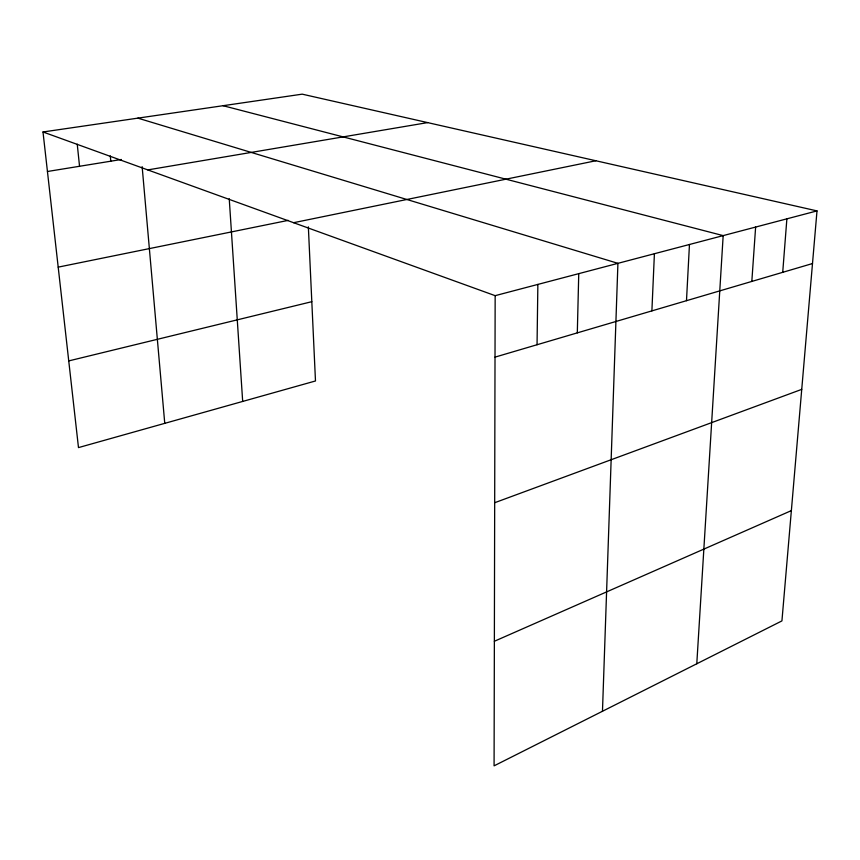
<?xml version="1.0" encoding="UTF-8"?>
<svg xmlns="http://www.w3.org/2000/svg" width="860" height="860" viewBox="0 0 860 860"><rect width="100%" height="100%" fill="white"/><g stroke="black" fill="none" stroke-linecap="round" stroke-linejoin="round"><path stroke-width="1.29" d="M43 131.978L495.156 295.668L494.081 765.841L781.933 620.899L817 210.904L302.204 94.159L43 131.978L78.486 447.598L315.48 380.969L308.353 226.868M537.048 344.731L537.865 284.413M577.307 332.863L578.748 273.652M602.473 711.263L617.921 263.332L137.869 118.132M651.891 310.879L654.406 253.721M686.484 300.688L689.462 244.498M696.783 663.769L723.174 235.619L223.062 105.705M751.823 281.424L755.628 227.072M782.718 272.319L786.879 218.838M494.36 641.27L791.372 510.614M494.683 502.724L801.735 389.376M495.016 357.126L812.496 263.547M495.156 295.668L817 210.904M68.736 360.91L311.815 301.688M293.604 222.697L595.872 160.755M58.2 267.137L288.218 220.375M147.78 169.904L427.646 122.604M47.44 171.495L121.378 159.476M77.239 144.157L79.539 166.27M110.284 155.875L110.79 161.196M142.147 166.668L164.754 423.346M229.233 198.692L242.681 401.437"/></g></svg>
